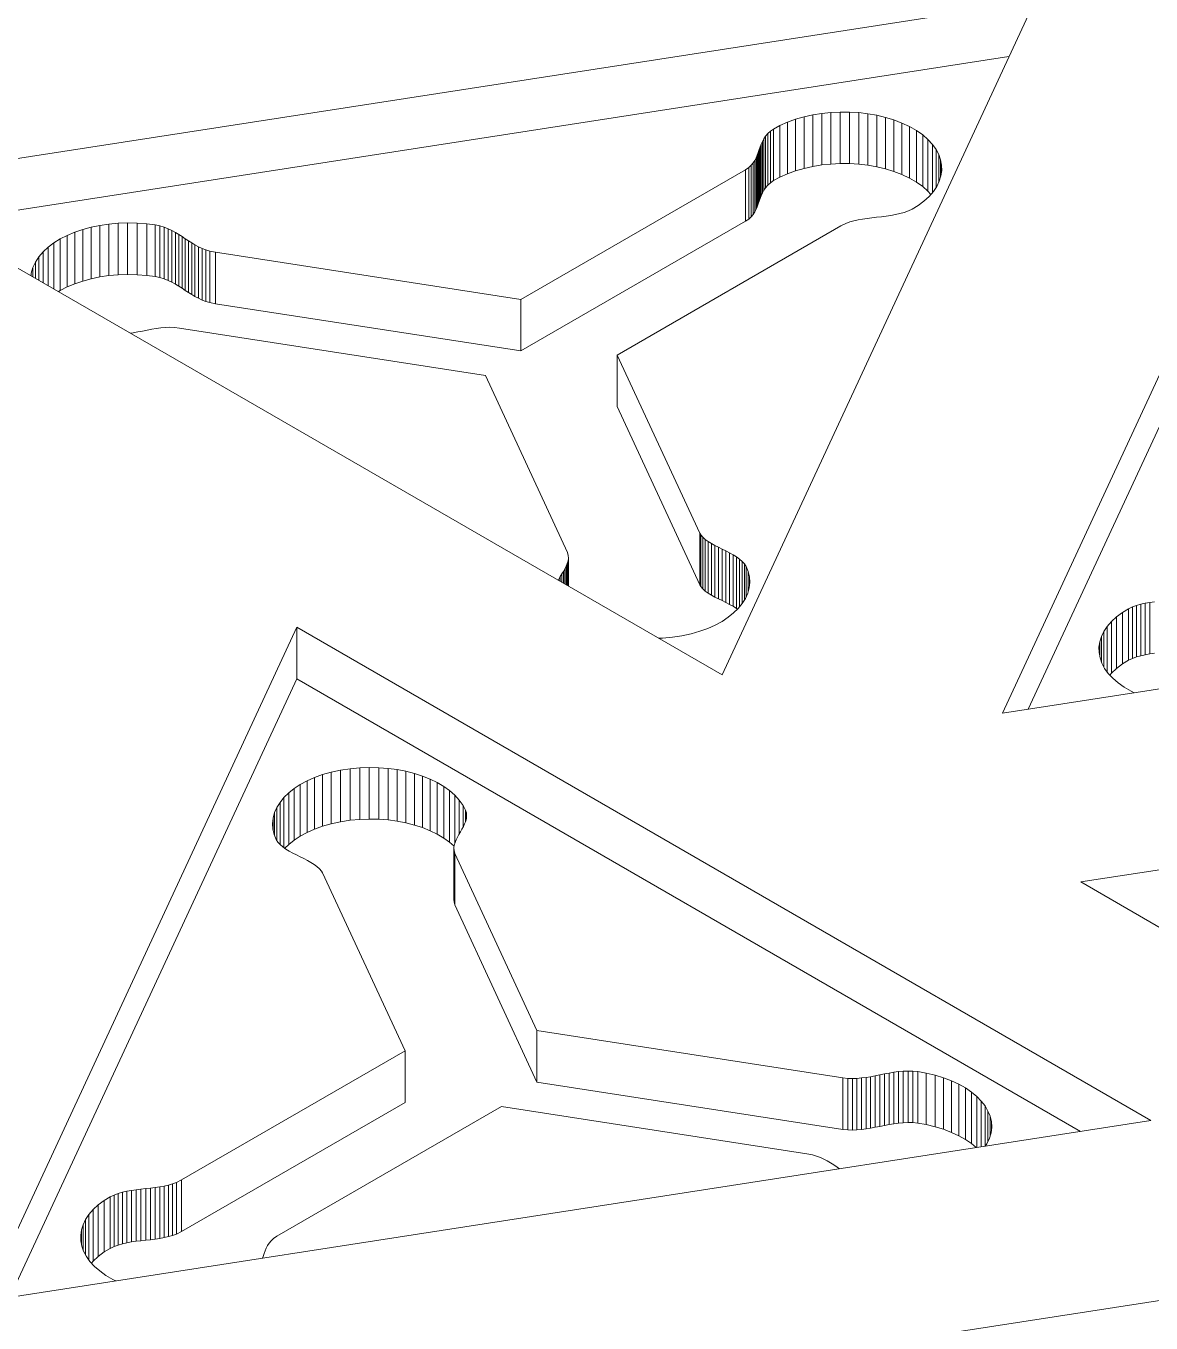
# Model space of a CAD drawing. Header units: inches. Extents: x 2.5 to 18.9, y 2.6 to 12.3.
# Drawn here: x 12.669 to 13.783, y 8.967 to 10.251 of the extents above; entities that cross this region are included whole.
import ezdxf

# ---------------------------------------------------------------- set-up
doc = ezdxf.new("R2010")
doc.units = ezdxf.units.IN
doc.header["$MEASUREMENT"] = 0

# ---------------------------------------------------------------- blocks, each defined once
blk = doc.blocks.new('A$C39963D99')
at = {"color": 0, "linetype": 'Continuous', "lineweight": 0, "extrusion": (3.33067e-16, 0.816497, 0.57735)}
for p, q in [((15.6483, -0.5046), (16.8034, -0.3259)), ((16.8034, -0.3259), (16.494, -0.9928)), ((16.7715, -1.0305), (17.081, -0.3636)), ((16.7779, -0.3809), (15.718, -0.5448)), ((17.081, -0.4147), (16.797, -1.0266)), ((16.5927, -0.4371), (16.6017, -0.4361)), ((16.6017, -0.4361), (16.6109, -0.4357)), ((16.6017, -0.4872), (16.6017, -0.4361)), ((16.6109, -0.4867), (16.6109, -0.4357)), ((16.6109, -0.4357), (16.62, -0.4358)), ((16.62, -0.4868), (16.62, -0.4358)), ((16.62, -0.4358), (16.6292, -0.4363)), ((16.6292, -0.4874), (16.6292, -0.4363)), ((16.6292, -0.4363), (16.6382, -0.4374)), ((16.5448, -0.4526), (16.5511, -0.4492)), ((16.5511, -0.4492), (16.5587, -0.4458)), ((16.5511, -0.5002), (16.5511, -0.4492)), ((16.5587, -0.4458), (16.5667, -0.4428)), ((16.5587, -0.4968), (16.5587, -0.4458)), ((16.5667, -0.4428), (16.5751, -0.4404)), ((16.5667, -0.4939), (16.5667, -0.4428)), ((16.5751, -0.4404), (16.5838, -0.4385)), ((16.5751, -0.4915), (16.5751, -0.4404)), ((16.5838, -0.4385), (16.5927, -0.4371)), ((16.5838, -0.4895), (16.5838, -0.4385)), ((16.5927, -0.4881), (16.5927, -0.4371)), ((16.6382, -0.4884), (16.6382, -0.4374)), ((16.6382, -0.4374), (16.647, -0.4389)), ((16.647, -0.49), (16.647, -0.4389)), ((16.647, -0.4389), (16.6556, -0.441)), ((16.6556, -0.492), (16.6556, -0.441)), ((16.6556, -0.441), (16.664, -0.4435)), ((16.664, -0.4946), (16.664, -0.4435)), ((16.664, -0.4435), (16.6719, -0.4466)), ((16.6719, -0.4976), (16.6719, -0.4466)), ((16.6719, -0.4466), (16.6794, -0.4501)), ((16.5353, -0.4621), (16.537, -0.4596)), ((16.537, -0.4596), (16.5391, -0.4571)), ((16.537, -0.5106), (16.537, -0.4596)), ((16.5391, -0.4571), (16.5417, -0.4548)), ((16.5391, -0.5082), (16.5391, -0.4571)), ((16.5417, -0.4548), (16.5448, -0.4526)), ((16.5417, -0.5058), (16.5417, -0.4548)), ((16.5448, -0.5036), (16.5448, -0.4526)), ((16.6794, -0.5011), (16.6794, -0.4501)), ((16.6794, -0.4501), (16.6863, -0.4541)), ((16.6863, -0.5051), (16.6863, -0.4541)), ((16.6863, -0.4541), (16.6925, -0.4584)), ((16.6925, -0.5095), (16.6925, -0.4584)), ((16.6925, -0.4584), (16.6977, -0.463)), ((16.5298, -0.4757), (16.5307, -0.4729)), ((16.5307, -0.4729), (16.5317, -0.4702)), ((16.5307, -0.524), (16.5307, -0.4729)), ((16.5317, -0.4702), (16.5327, -0.4675)), ((16.5317, -0.5212), (16.5317, -0.4702)), ((16.5327, -0.4675), (16.5339, -0.4648)), ((16.5327, -0.5185), (16.5327, -0.4675)), ((16.5339, -0.4648), (16.5353, -0.4621)), ((16.5339, -0.5158), (16.5339, -0.4648)), ((16.5353, -0.5132), (16.5353, -0.4621)), ((16.6977, -0.5141), (16.6977, -0.463)), ((16.6977, -0.463), (16.7021, -0.4678)), ((16.7021, -0.5154), (16.7021, -0.4678)), ((16.7021, -0.4678), (16.7057, -0.4728)), ((16.7057, -0.5104), (16.7057, -0.4728)), ((16.7057, -0.4728), (16.7084, -0.4779)), ((16.5227, -0.4884), (16.5247, -0.486)), ((16.5247, -0.486), (16.5263, -0.4836)), ((16.5247, -0.5371), (16.5247, -0.486)), ((16.5263, -0.4836), (16.5277, -0.481)), ((16.5263, -0.5346), (16.5263, -0.4836)), ((16.5277, -0.481), (16.5288, -0.4783)), ((16.5277, -0.532), (16.5277, -0.481)), ((16.5288, -0.4783), (16.5298, -0.4757)), ((16.5288, -0.5294), (16.5288, -0.4783)), ((16.5298, -0.5267), (16.5298, -0.4757)), ((16.6017, -0.4872), (16.5927, -0.4881)), ((16.6109, -0.4867), (16.6017, -0.4872)), ((16.62, -0.4868), (16.6109, -0.4867)), ((16.6292, -0.4874), (16.62, -0.4868)), ((16.6382, -0.4884), (16.6292, -0.4874)), ((16.7084, -0.5053), (16.7084, -0.4779)), ((16.7084, -0.4779), (16.7102, -0.4831)), ((16.7102, -0.5), (16.7102, -0.4831)), ((16.7102, -0.4831), (16.7112, -0.4884)), ((16.2947, -0.6211), (16.5171, -0.4928)), ((16.5171, -0.4928), (16.5203, -0.4906)), ((16.5171, -0.5438), (16.5171, -0.4928)), ((16.5203, -0.4906), (16.5227, -0.4884)), ((16.5203, -0.5416), (16.5203, -0.4906)), ((16.5227, -0.5394), (16.5227, -0.4884)), ((16.5511, -0.5002), (16.5448, -0.5036)), ((16.5587, -0.4968), (16.5511, -0.5002)), ((16.5667, -0.4939), (16.5587, -0.4968)), ((16.5751, -0.4915), (16.5667, -0.4939)), ((16.5838, -0.4895), (16.5751, -0.4915)), ((16.5927, -0.4881), (16.5838, -0.4895)), ((16.647, -0.49), (16.6382, -0.4884)), ((16.6556, -0.492), (16.647, -0.49)), ((16.664, -0.4946), (16.6556, -0.492)), ((16.6719, -0.4976), (16.664, -0.4946)), ((16.6794, -0.5011), (16.6719, -0.4976)), ((16.7105, -0.499), (16.7089, -0.5042)), ((16.7113, -0.4937), (16.7105, -0.499)), ((16.7112, -0.4944), (16.7112, -0.4884)), ((16.7112, -0.4884), (16.7113, -0.4937)), ((16.494, -0.9928), (15.6483, -0.5046)), ((16.5353, -0.5132), (16.5339, -0.5158)), ((16.537, -0.5106), (16.5353, -0.5132)), ((16.5391, -0.5082), (16.537, -0.5106)), ((16.5417, -0.5058), (16.5391, -0.5082)), ((16.5448, -0.5036), (16.5417, -0.5058)), ((16.6863, -0.5051), (16.6794, -0.5011)), ((16.6925, -0.5095), (16.6863, -0.5051)), ((16.6977, -0.5141), (16.6925, -0.5095)), ((16.7064, -0.5093), (16.7031, -0.5143)), ((16.7089, -0.5042), (16.7064, -0.5093)), ((16.5307, -0.524), (16.5298, -0.5267)), ((16.5317, -0.5212), (16.5307, -0.524)), ((16.5327, -0.5185), (16.5317, -0.5212)), ((16.5339, -0.5158), (16.5327, -0.5185)), ((16.6938, -0.5238), (16.6879, -0.5282)), ((16.6989, -0.5192), (16.6938, -0.5238)), ((16.7006, -0.5172), (16.6977, -0.5141)), ((16.7031, -0.5143), (16.6989, -0.5192)), ((16.5247, -0.5371), (16.5227, -0.5394)), ((16.5263, -0.5346), (16.5247, -0.5371)), ((16.5277, -0.532), (16.5263, -0.5346)), ((16.5288, -0.5294), (16.5277, -0.532)), ((16.5298, -0.5267), (16.5288, -0.5294)), ((16.6563, -0.5388), (16.6516, -0.5394)), ((16.661, -0.5381), (16.6563, -0.5388)), ((16.6656, -0.5373), (16.661, -0.5381)), ((16.67, -0.5363), (16.6656, -0.5373)), ((16.6742, -0.5351), (16.67, -0.5363)), ((16.6783, -0.5336), (16.6742, -0.5351)), ((16.682, -0.5318), (16.6783, -0.5336)), ((16.6879, -0.5282), (16.682, -0.5318)), ((15.8531, -0.5547), (15.861, -0.552)), ((15.861, -0.552), (15.8693, -0.5497)), ((15.861, -0.603), (15.861, -0.552)), ((15.8693, -0.5497), (15.878, -0.5479)), ((15.8693, -0.6007), (15.8693, -0.5497)), ((15.878, -0.5479), (15.8869, -0.5466)), ((15.878, -0.5989), (15.878, -0.5479)), ((15.8869, -0.5466), (15.8961, -0.5457)), ((15.8869, -0.5976), (15.8869, -0.5466)), ((15.8961, -0.5457), (15.9054, -0.5454)), ((15.8961, -0.5968), (15.8961, -0.5457)), ((15.9054, -0.5964), (15.9054, -0.5454)), ((15.9054, -0.5454), (15.9149, -0.5456)), ((15.9149, -0.5967), (15.9149, -0.5456)), ((15.9149, -0.5456), (15.9244, -0.5464)), ((15.9244, -0.5974), (15.9244, -0.5464)), ((15.9244, -0.5464), (15.9328, -0.5475)), ((15.9328, -0.5986), (15.9328, -0.5475)), ((15.9328, -0.5475), (15.9374, -0.5485)), ((15.9374, -0.5996), (15.9374, -0.5485)), ((15.9374, -0.5485), (15.9416, -0.5498)), ((15.9416, -0.6009), (15.9416, -0.5498)), ((15.9416, -0.5498), (15.9456, -0.5513)), ((15.9456, -0.6024), (15.9456, -0.5513)), ((15.9456, -0.5513), (15.9493, -0.5531)), ((16.5171, -0.5438), (16.2947, -0.6722)), ((16.6114, -0.5485), (16.3901, -0.6763)), ((16.5203, -0.5416), (16.5171, -0.5438)), ((16.5227, -0.5394), (16.5203, -0.5416)), ((16.6165, -0.546), (16.6114, -0.5485)), ((16.6203, -0.5445), (16.6165, -0.546)), ((16.6243, -0.5434), (16.6203, -0.5445)), ((16.6286, -0.5424), (16.6243, -0.5434)), ((16.633, -0.5417), (16.6286, -0.5424)), ((16.6375, -0.541), (16.633, -0.5417)), ((16.6422, -0.5404), (16.6375, -0.541)), ((16.6469, -0.5399), (16.6422, -0.5404)), ((16.6516, -0.5394), (16.6469, -0.5399)), ((15.8325, -0.5652), (15.8388, -0.5613)), ((15.8388, -0.5613), (15.8457, -0.5578)), ((15.8388, -0.6123), (15.8388, -0.5613)), ((15.8457, -0.5578), (15.8531, -0.5547)), ((15.8457, -0.6088), (15.8457, -0.5578)), ((15.8531, -0.6057), (15.8531, -0.5547)), ((15.9493, -0.6041), (15.9493, -0.5531)), ((15.9493, -0.5531), (15.9528, -0.555)), ((15.9528, -0.606), (15.9528, -0.555)), ((15.9528, -0.555), (15.9561, -0.557)), ((15.9561, -0.608), (15.9561, -0.557)), ((15.9561, -0.557), (15.9594, -0.559)), ((15.9594, -0.6101), (15.9594, -0.559)), ((15.9594, -0.559), (15.9625, -0.5612)), ((15.9625, -0.6122), (15.9625, -0.5612)), ((15.9625, -0.5612), (15.9657, -0.5633)), ((15.9657, -0.6143), (15.9657, -0.5633)), ((15.9657, -0.5633), (15.9689, -0.5653)), ((15.8176, -0.579), (15.8218, -0.5741)), ((15.8218, -0.5741), (15.8268, -0.5695)), ((15.8218, -0.6047), (15.8218, -0.5741)), ((15.8268, -0.5695), (15.8325, -0.5652)), ((15.8268, -0.6076), (15.8268, -0.5695)), ((15.8325, -0.6109), (15.8325, -0.5652)), ((15.9689, -0.6163), (15.9689, -0.5653)), ((15.9689, -0.5653), (15.9721, -0.5673)), ((15.9721, -0.6183), (15.9721, -0.5673)), ((15.9721, -0.5673), (15.9755, -0.5691)), ((15.9755, -0.6201), (15.9755, -0.5691)), ((15.9755, -0.5691), (15.9791, -0.5707)), ((15.9791, -0.6218), (15.9791, -0.5707)), ((15.9791, -0.5707), (15.9828, -0.5721)), ((15.9828, -0.6232), (15.9828, -0.5721)), ((15.9828, -0.5721), (15.9869, -0.5733)), ((15.9869, -0.6243), (15.9869, -0.5733)), ((15.9869, -0.5733), (15.9923, -0.5744)), ((15.9923, -0.6254), (15.9923, -0.5744)), ((15.9923, -0.5744), (16.2947, -0.6211)), ((15.8101, -0.5952), (15.8116, -0.5897)), ((15.8116, -0.5897), (15.8142, -0.5842)), ((15.8116, -0.5989), (15.8116, -0.5897)), ((15.8142, -0.5842), (15.8176, -0.579)), ((15.8142, -0.6003), (15.8142, -0.5842)), ((15.8176, -0.6023), (15.8176, -0.579)), ((15.8098, -0.5978), (15.8101, -0.5952)), ((15.8101, -0.598), (15.8101, -0.5952)), ((15.861, -0.603), (15.8531, -0.6057)), ((15.8693, -0.6007), (15.861, -0.603)), ((15.878, -0.5989), (15.8693, -0.6007)), ((15.8869, -0.5976), (15.878, -0.5989)), ((15.8961, -0.5968), (15.8869, -0.5976)), ((15.9054, -0.5964), (15.8961, -0.5968)), ((15.9149, -0.5967), (15.9054, -0.5964)), ((15.9244, -0.5974), (15.9149, -0.5967)), ((15.9328, -0.5986), (15.9244, -0.5974)), ((15.9374, -0.5996), (15.9328, -0.5986)), ((15.9416, -0.6009), (15.9374, -0.5996)), ((15.9456, -0.6024), (15.9416, -0.6009)), ((15.9493, -0.6041), (15.9456, -0.6024)), ((15.8388, -0.6123), (15.837, -0.6135)), ((15.8457, -0.6088), (15.8388, -0.6123)), ((15.8531, -0.6057), (15.8457, -0.6088)), ((15.9528, -0.606), (15.9493, -0.6041)), ((15.9561, -0.608), (15.9528, -0.606)), ((15.9594, -0.6101), (15.9561, -0.608)), ((15.9625, -0.6122), (15.9594, -0.6101)), ((15.9657, -0.6143), (15.9625, -0.6122)), ((15.9689, -0.6163), (15.9657, -0.6143)), ((15.9721, -0.6183), (15.9689, -0.6163)), ((15.9755, -0.6201), (15.9721, -0.6183)), ((15.9791, -0.6218), (15.9755, -0.6201)), ((15.9828, -0.6232), (15.9791, -0.6218)), ((15.9869, -0.6243), (15.9828, -0.6232)), ((15.9923, -0.6254), (15.9869, -0.6243)), ((16.2947, -0.6722), (15.9923, -0.6254)), ((16.2947, -0.6722), (16.2947, -0.6211)), ((15.911, -0.6543), (15.9084, -0.6547)), ((15.9156, -0.6534), (15.911, -0.6543)), ((15.9202, -0.6525), (15.9156, -0.6534)), ((15.9247, -0.6516), (15.9202, -0.6525)), ((15.9293, -0.6507), (15.9247, -0.6516)), ((15.9338, -0.65), (15.9293, -0.6507)), ((15.9383, -0.6494), (15.9338, -0.65)), ((15.9428, -0.649), (15.9383, -0.6494)), ((15.9474, -0.6488), (15.9428, -0.649)), ((15.9519, -0.649), (15.9474, -0.6488)), ((15.9569, -0.6496), (15.9519, -0.649)), ((16.2596, -0.6964), (15.9569, -0.6496)), ((16.3901, -0.7273), (16.3901, -0.6763)), ((16.3901, -0.6763), (16.4718, -0.8524)), ((16.341, -0.8717), (16.2596, -0.6964)), ((16.4718, -0.9035), (16.3901, -0.7273)), ((16.4718, -0.9035), (16.4718, -0.8524)), ((16.4718, -0.8524), (16.4728, -0.8542)), ((16.4728, -0.9052), (16.4728, -0.8542)), ((16.4728, -0.8542), (16.4749, -0.8565)), ((16.4749, -0.9076), (16.4749, -0.8565)), ((16.4749, -0.8565), (16.4773, -0.8587)), ((16.4773, -0.9098), (16.4773, -0.8587)), ((16.4773, -0.8587), (16.4802, -0.8608)), ((17.9266, -0.8518), (16.7715, -1.0305)), ((16.3417, -0.8746), (16.341, -0.8717)), ((16.4802, -0.9118), (16.4802, -0.8608)), ((16.4802, -0.8608), (16.4834, -0.8627)), ((16.4834, -0.9138), (16.4834, -0.8627)), ((16.4834, -0.8627), (16.4868, -0.8646)), ((16.4868, -0.9157), (16.4868, -0.8646)), ((16.4868, -0.8646), (16.4904, -0.8665)), ((16.4904, -0.9175), (16.4904, -0.8665)), ((16.4904, -0.8665), (16.494, -0.8683)), ((16.494, -0.9193), (16.494, -0.8683)), ((16.494, -0.8683), (16.4977, -0.8701)), ((16.4977, -0.9212), (16.4977, -0.8701)), ((16.4977, -0.8701), (16.5013, -0.872)), ((16.5013, -0.923), (16.5013, -0.872)), ((16.5013, -0.872), (16.5048, -0.8739)), ((16.3383, -0.8877), (16.3396, -0.8851)), ((16.3396, -0.8851), (16.3407, -0.8824)), ((16.3396, -0.9037), (16.3396, -0.8851)), ((16.3407, -0.8824), (16.3415, -0.8798)), ((16.3407, -0.9043), (16.3407, -0.8824)), ((16.3415, -0.8798), (16.3418, -0.8772)), ((16.3415, -0.9047), (16.3415, -0.8798)), ((16.3418, -0.8772), (16.3417, -0.8746)), ((16.3418, -0.9049), (16.3418, -0.8772)), ((16.5048, -0.9249), (16.5048, -0.8739)), ((16.5048, -0.8739), (16.5081, -0.8759)), ((16.5081, -0.927), (16.5081, -0.8759)), ((16.5081, -0.8759), (16.5111, -0.8781)), ((16.5111, -0.9256), (16.5111, -0.8781)), ((16.5111, -0.8781), (16.5137, -0.8804)), ((16.5137, -0.9224), (16.5137, -0.8804)), ((16.5137, -0.8804), (16.516, -0.8828)), ((16.516, -0.9189), (16.516, -0.8828)), ((16.516, -0.8828), (16.5177, -0.8855)), ((16.5177, -0.9158), (16.5177, -0.8855)), ((16.5177, -0.8855), (16.5197, -0.8903)), ((16.3319, -0.8992), (16.3324, -0.8982)), ((16.3324, -0.8982), (16.3338, -0.8955)), ((16.3324, -0.8995), (16.3324, -0.8982)), ((16.3338, -0.8955), (16.3353, -0.8929)), ((16.3338, -0.9003), (16.3338, -0.8955)), ((16.3353, -0.8929), (16.3369, -0.8903)), ((16.3353, -0.9012), (16.3353, -0.8929)), ((16.3369, -0.8903), (16.3383, -0.8877)), ((16.3369, -0.9021), (16.3369, -0.8903)), ((16.3383, -0.9029), (16.3383, -0.8877)), ((16.5197, -0.9109), (16.5197, -0.8903)), ((16.5197, -0.8903), (16.521, -0.8958)), ((16.521, -0.9049), (16.521, -0.8958)), ((16.521, -0.8958), (16.5214, -0.9013)), ((16.4728, -0.9052), (16.4718, -0.9035)), ((16.4749, -0.9076), (16.4728, -0.9052)), ((16.4773, -0.9098), (16.4749, -0.9076)), ((16.4802, -0.9118), (16.4773, -0.9098)), ((16.5208, -0.9067), (16.5194, -0.912)), ((16.5214, -0.9013), (16.5208, -0.9067)), ((16.4834, -0.9138), (16.4802, -0.9118)), ((16.4868, -0.9157), (16.4834, -0.9138)), ((16.4904, -0.9175), (16.4868, -0.9157)), ((16.494, -0.9193), (16.4904, -0.9175)), ((16.4977, -0.9212), (16.494, -0.9193)), ((16.5013, -0.923), (16.4977, -0.9212)), ((16.5048, -0.9249), (16.5013, -0.923)), ((16.5139, -0.9222), (16.51, -0.927)), ((16.5171, -0.9172), (16.5139, -0.9222)), ((16.5194, -0.912), (16.5171, -0.9172)), ((16.9001, -0.9255), (16.9041, -0.924)), ((16.9041, -0.924), (16.9083, -0.9228)), ((16.9041, -0.975), (16.9041, -0.924)), ((16.9083, -0.9228), (16.9128, -0.9218)), ((16.9083, -0.9738), (16.9083, -0.9228)), ((16.9128, -0.9218), (16.9173, -0.921)), ((16.9128, -0.9728), (16.9128, -0.9218)), ((16.9173, -0.921), (16.922, -0.9203)), ((16.9173, -0.972), (16.9173, -0.921)), ((16.4999, -0.9358), (16.4939, -0.9398)), ((16.5053, -0.9315), (16.4999, -0.9358)), ((16.5081, -0.927), (16.5048, -0.9249)), ((16.51, -0.927), (16.5053, -0.9315)), ((16.5092, -0.9278), (16.5081, -0.927)), ((16.8794, -0.9399), (16.8845, -0.9353)), ((16.8845, -0.9353), (16.8904, -0.9309)), ((16.8845, -0.9863), (16.8845, -0.9353)), ((16.8904, -0.9309), (16.8963, -0.9273)), ((16.8904, -0.9819), (16.8904, -0.9309)), ((16.8963, -0.9273), (16.9001, -0.9255)), ((16.8963, -0.9783), (16.8963, -0.9273)), ((16.9001, -0.9765), (16.9001, -0.9255)), ((15.7634, -1.6126), (16.0729, -0.9457)), ((16.0729, -0.9967), (16.0729, -0.9457)), ((16.0729, -0.9457), (16.9185, -1.4339)), ((16.4718, -0.9496), (16.4632, -0.952)), ((16.4797, -0.9467), (16.4718, -0.9496)), ((16.4871, -0.9434), (16.4797, -0.9467)), ((16.4939, -0.9398), (16.4871, -0.9434)), ((16.8694, -0.9549), (16.8719, -0.9498)), ((16.8719, -0.9498), (16.8752, -0.9448)), ((16.8719, -0.9849), (16.8719, -0.9498)), ((16.8752, -0.9448), (16.8794, -0.9399)), ((16.8752, -0.9899), (16.8752, -0.9448)), ((16.8794, -0.991), (16.8794, -0.9399)), ((16.4351, -0.9564), (16.4311, -0.9565)), ((16.4447, -0.9555), (16.4351, -0.9564)), ((16.4542, -0.954), (16.4447, -0.9555)), ((16.4632, -0.952), (16.4542, -0.954)), ((16.867, -0.9654), (16.8678, -0.9601)), ((16.8678, -0.9601), (16.8694, -0.9549)), ((16.8678, -0.9742), (16.8678, -0.9601)), ((16.8694, -0.9797), (16.8694, -0.9549)), ((16.8671, -0.9707), (16.867, -0.9654)), ((16.8681, -0.976), (16.8671, -0.9707)), ((16.9041, -0.975), (16.9001, -0.9765)), ((16.9083, -0.9738), (16.9041, -0.975)), ((16.9128, -0.9728), (16.9083, -0.9738)), ((16.9173, -0.972), (16.9128, -0.9728)), ((16.922, -0.9713), (16.9173, -0.972)), ((16.8699, -0.9812), (16.8681, -0.976)), ((16.8726, -0.9863), (16.8699, -0.9812)), ((16.8762, -0.9913), (16.8726, -0.9863)), ((16.8845, -0.9863), (16.8794, -0.991)), ((16.8904, -0.9819), (16.8845, -0.9863)), ((16.8963, -0.9783), (16.8904, -0.9819)), ((16.9001, -0.9765), (16.8963, -0.9783)), ((16.0729, -0.9967), (15.7889, -1.6086)), ((16.8488, -1.4446), (16.0729, -0.9967)), ((16.8806, -0.9961), (16.8762, -0.9913)), ((16.8794, -0.991), (16.8777, -0.9929)), ((16.8859, -1.0006), (16.8806, -0.9961)), ((16.892, -1.005), (16.8859, -1.0006)), ((16.8989, -1.009), (16.892, -1.005)), ((16.9018, -1.0104), (16.8989, -1.009)), ((16.8489, -1.1977), (18.004, -1.019)), ((16.0985, -1.0915), (16.107, -1.0891)), ((16.107, -1.0891), (16.1161, -1.0871)), ((16.107, -1.1401), (16.107, -1.0891)), ((16.1161, -1.0871), (16.1256, -1.0856)), ((16.1161, -1.1381), (16.1161, -1.0871)), ((16.1256, -1.0856), (16.1352, -1.0847)), ((16.1256, -1.1367), (16.1256, -1.0856)), ((16.1352, -1.0847), (16.1447, -1.0844)), ((16.1352, -1.1358), (16.1352, -1.0847)), ((16.1447, -1.1354), (16.1447, -1.0844)), ((16.1447, -1.0844), (16.1541, -1.0846)), ((16.1541, -1.1356), (16.1541, -1.0846)), ((16.1541, -1.0846), (16.1633, -1.0853)), ((16.1633, -1.1363), (16.1633, -1.0853)), ((16.1633, -1.0853), (16.1723, -1.0865)), ((16.1723, -1.1375), (16.1723, -1.0865)), ((16.1723, -1.0865), (16.181, -1.0882)), ((16.181, -1.1392), (16.181, -1.0882)), ((16.181, -1.0882), (16.1894, -1.0903)), ((16.1894, -1.1414), (16.1894, -1.0903)), ((16.1894, -1.0903), (16.1974, -1.0929)), ((16.0703, -1.1053), (16.0764, -1.1013)), ((16.0764, -1.1013), (16.0832, -1.0977)), ((16.0764, -1.1523), (16.0764, -1.1013)), ((16.0832, -1.0977), (16.0905, -1.0944)), ((16.0832, -1.1487), (16.0832, -1.0977)), ((16.0905, -1.0944), (16.0985, -1.0915)), ((16.0905, -1.1454), (16.0905, -1.0944)), ((16.0985, -1.1425), (16.0985, -1.0915)), ((16.1974, -1.1439), (16.1974, -1.0929)), ((16.1974, -1.0929), (16.2049, -1.0959)), ((16.2049, -1.147), (16.2049, -1.0959)), ((16.2049, -1.0959), (16.2119, -1.0994)), ((16.2119, -1.1504), (16.2119, -1.0994)), ((16.2119, -1.0994), (16.2184, -1.1032)), ((16.2184, -1.1542), (16.2184, -1.1032)), ((16.2184, -1.1032), (16.2242, -1.1073)), ((16.0563, -1.1189), (16.0602, -1.1141)), ((16.0602, -1.1141), (16.0649, -1.1096)), ((16.0602, -1.1638), (16.0602, -1.1141)), ((16.0649, -1.1096), (16.0703, -1.1053)), ((16.0649, -1.1606), (16.0649, -1.1096)), ((16.0703, -1.1563), (16.0703, -1.1053)), ((16.2242, -1.1584), (16.2242, -1.1073)), ((16.2242, -1.1073), (16.2294, -1.1119)), ((16.2294, -1.1592), (16.2294, -1.1119)), ((16.2294, -1.1119), (16.2338, -1.1167)), ((16.2338, -1.1501), (16.2338, -1.1167)), ((16.2338, -1.1167), (16.2375, -1.1219)), ((16.0495, -1.1344), (16.0509, -1.1291)), ((16.0509, -1.1291), (16.0532, -1.1239)), ((16.0509, -1.1515), (16.0509, -1.1291)), ((16.0532, -1.1239), (16.0563, -1.1189)), ((16.0532, -1.1566), (16.0532, -1.1239)), ((16.0563, -1.1605), (16.0563, -1.1189)), ((16.2375, -1.1437), (16.2375, -1.1219)), ((16.2375, -1.1219), (16.2399, -1.1266)), ((16.2399, -1.138), (16.2399, -1.1266)), ((16.2399, -1.1266), (16.2408, -1.1294)), ((16.2408, -1.1349), (16.2408, -1.1294)), ((16.2408, -1.1294), (16.241, -1.1322)), ((16.0489, -1.1398), (16.0495, -1.1344)), ((16.0493, -1.1453), (16.0489, -1.1398)), ((16.0495, -1.146), (16.0495, -1.1344)), ((16.107, -1.1401), (16.0985, -1.1425)), ((16.1161, -1.1381), (16.107, -1.1401)), ((16.1256, -1.1367), (16.1161, -1.1381)), ((16.1352, -1.1358), (16.1256, -1.1367)), ((16.1447, -1.1354), (16.1352, -1.1358)), ((16.1541, -1.1356), (16.1447, -1.1354)), ((16.1633, -1.1363), (16.1541, -1.1356)), ((16.1723, -1.1375), (16.1633, -1.1363)), ((16.181, -1.1392), (16.1723, -1.1375)), ((16.1894, -1.1414), (16.181, -1.1392)), ((16.1974, -1.1439), (16.1894, -1.1414)), ((16.2391, -1.1403), (16.2379, -1.1429)), ((16.2401, -1.1376), (16.2391, -1.1403)), ((16.2408, -1.1349), (16.2401, -1.1376)), ((16.241, -1.1322), (16.2408, -1.1349)), ((16.0506, -1.1508), (16.0493, -1.1453)), ((16.0526, -1.1556), (16.0506, -1.1508)), ((16.0764, -1.1523), (16.0703, -1.1563)), ((16.0832, -1.1487), (16.0764, -1.1523)), ((16.0905, -1.1454), (16.0832, -1.1487)), ((16.0985, -1.1425), (16.0905, -1.1454)), ((16.2049, -1.147), (16.1974, -1.1439)), ((16.2119, -1.1504), (16.2049, -1.147)), ((16.2184, -1.1542), (16.2119, -1.1504)), ((16.2242, -1.1584), (16.2184, -1.1542)), ((16.2319, -1.1534), (16.2306, -1.156)), ((16.2334, -1.1508), (16.2319, -1.1534)), ((16.2349, -1.1482), (16.2334, -1.1508)), ((16.2364, -1.1456), (16.2349, -1.1482)), ((16.2379, -1.1429), (16.2364, -1.1456)), ((16.0543, -1.1583), (16.0526, -1.1556)), ((16.0565, -1.1607), (16.0543, -1.1583)), ((16.0592, -1.163), (16.0565, -1.1607)), ((16.0622, -1.1651), (16.0592, -1.163)), ((16.0649, -1.1606), (16.0611, -1.1644)), ((16.0655, -1.1672), (16.0622, -1.1651)), ((16.0703, -1.1563), (16.0649, -1.1606)), ((16.0689, -1.1691), (16.0655, -1.1672)), ((16.2287, -1.1622), (16.2242, -1.1584)), ((16.2288, -1.1613), (16.2284, -1.1639)), ((16.2284, -1.2149), (16.2284, -1.1639)), ((16.2284, -1.1639), (16.2286, -1.1665)), ((16.2286, -1.2175), (16.2286, -1.1665)), ((16.2286, -1.1665), (16.2293, -1.1694)), ((16.2296, -1.1586), (16.2288, -1.1613)), ((16.2306, -1.156), (16.2296, -1.1586)), ((16.0726, -1.171), (16.0689, -1.1691)), ((16.0762, -1.1728), (16.0726, -1.171)), ((16.0799, -1.1746), (16.0762, -1.1728)), ((16.0835, -1.1765), (16.0799, -1.1746)), ((16.0869, -1.1784), (16.0835, -1.1765)), ((16.09, -1.1803), (16.0869, -1.1784)), ((16.0929, -1.1824), (16.09, -1.1803)), ((16.2293, -1.2204), (16.2293, -1.1694)), ((16.2293, -1.1694), (16.3107, -1.3447)), ((16.0954, -1.1846), (16.0929, -1.1824)), ((16.0974, -1.1869), (16.0954, -1.1846)), ((16.0985, -1.1886), (16.0974, -1.1869)), ((16.1802, -1.3648), (16.0985, -1.1886)), ((17.6946, -1.6859), (16.8489, -1.1977)), ((16.2286, -1.2175), (16.2284, -1.2149)), ((16.2293, -1.2204), (16.2286, -1.2175)), ((16.3107, -1.3957), (16.2293, -1.2204)), ((16.3107, -1.3957), (16.3107, -1.3447)), ((16.3107, -1.3447), (16.6134, -1.3915)), ((15.9589, -1.4926), (16.1802, -1.3648)), ((16.1802, -1.4158), (16.1802, -1.3648)), ((16.6593, -1.3868), (16.6639, -1.386)), ((16.6639, -1.386), (16.6686, -1.3854)), ((16.6639, -1.4371), (16.6639, -1.386)), ((16.6686, -1.3854), (16.6733, -1.385)), ((16.6686, -1.4364), (16.6686, -1.3854)), ((16.6733, -1.385), (16.678, -1.3848)), ((16.6733, -1.436), (16.6733, -1.385)), ((16.678, -1.4358), (16.678, -1.3848)), ((16.678, -1.3848), (16.6828, -1.3849)), ((16.6828, -1.4359), (16.6828, -1.3849)), ((16.6828, -1.3849), (16.6877, -1.3854)), ((16.6877, -1.4364), (16.6877, -1.3854)), ((16.6877, -1.3854), (16.6959, -1.3868)), ((16.6134, -1.4426), (16.3107, -1.3957)), ((16.6134, -1.4426), (16.6134, -1.3915)), ((16.6134, -1.3915), (16.6184, -1.3921)), ((16.6184, -1.4431), (16.6184, -1.3921)), ((16.6184, -1.3921), (16.6229, -1.3923)), ((16.6229, -1.3923), (16.6274, -1.3921)), ((16.6229, -1.4433), (16.6229, -1.3923)), ((16.6274, -1.3921), (16.6319, -1.3917)), ((16.6274, -1.4431), (16.6274, -1.3921)), ((16.6319, -1.3917), (16.6365, -1.3911)), ((16.6319, -1.4427), (16.6319, -1.3917)), ((16.6365, -1.3911), (16.641, -1.3904)), ((16.6365, -1.4421), (16.6365, -1.3911)), ((16.641, -1.3904), (16.6455, -1.3895)), ((16.641, -1.4414), (16.641, -1.3904)), ((16.6455, -1.3895), (16.6501, -1.3886)), ((16.6455, -1.4405), (16.6455, -1.3895)), ((16.6501, -1.3886), (16.6547, -1.3877)), ((16.6501, -1.4396), (16.6501, -1.3886)), ((16.6547, -1.3877), (16.6593, -1.3868)), ((16.6547, -1.4387), (16.6547, -1.3877)), ((16.6593, -1.4378), (16.6593, -1.3868)), ((16.6959, -1.4378), (16.6959, -1.3868)), ((16.6959, -1.3868), (16.7048, -1.3889)), ((16.7048, -1.4399), (16.7048, -1.3889)), ((16.7048, -1.3889), (16.7132, -1.3915)), ((16.7132, -1.4425), (16.7132, -1.3915)), ((16.7132, -1.3915), (16.721, -1.3944)), ((16.721, -1.4455), (16.721, -1.3944)), ((16.721, -1.3944), (16.7283, -1.3978)), ((16.7283, -1.4488), (16.7283, -1.3978)), ((16.7283, -1.3978), (16.7349, -1.4015)), ((16.7349, -1.4526), (16.7349, -1.4015)), ((16.7349, -1.4015), (16.7408, -1.4056)), ((16.7408, -1.4566), (16.7408, -1.4056)), ((16.7408, -1.4056), (16.746, -1.4099)), ((16.746, -1.4606), (16.746, -1.4099)), ((16.746, -1.4099), (16.7505, -1.4146)), ((16.1802, -1.4158), (15.9589, -1.5436)), ((16.2756, -1.4199), (16.0532, -1.5483)), ((16.5779, -1.4667), (16.2756, -1.4199)), ((16.7505, -1.4599), (16.7505, -1.4146)), ((16.7505, -1.4146), (16.7542, -1.4194)), ((16.7542, -1.4593), (16.7542, -1.4194)), ((16.7542, -1.4194), (16.7571, -1.4244)), ((16.7571, -1.4546), (16.7571, -1.4244)), ((16.7571, -1.4244), (16.7592, -1.4296)), ((16.9185, -1.4339), (15.7634, -1.6126)), ((16.6639, -1.4371), (16.6593, -1.4378)), ((16.6686, -1.4364), (16.6639, -1.4371)), ((16.6733, -1.436), (16.6686, -1.4364)), ((16.678, -1.4358), (16.6733, -1.436)), ((16.6828, -1.4359), (16.678, -1.4358)), ((16.6877, -1.4364), (16.6828, -1.4359)), ((16.6959, -1.4378), (16.6877, -1.4364)), ((16.7592, -1.4492), (16.7592, -1.4296)), ((16.7592, -1.4296), (16.7605, -1.4349)), ((16.7605, -1.4434), (16.7605, -1.4349)), ((16.7605, -1.4349), (16.7608, -1.4404)), ((16.6184, -1.4431), (16.6134, -1.4426)), ((16.6229, -1.4433), (16.6184, -1.4431)), ((16.6274, -1.4431), (16.6229, -1.4433)), ((16.6319, -1.4427), (16.6274, -1.4431)), ((16.6365, -1.4421), (16.6319, -1.4427)), ((16.641, -1.4414), (16.6365, -1.4421)), ((16.6455, -1.4405), (16.641, -1.4414)), ((16.6501, -1.4396), (16.6455, -1.4405)), ((16.6547, -1.4387), (16.6501, -1.4396)), ((16.6593, -1.4378), (16.6547, -1.4387)), ((16.7048, -1.4399), (16.6959, -1.4378)), ((16.7132, -1.4425), (16.7048, -1.4399)), ((16.721, -1.4455), (16.7132, -1.4425)), ((16.7283, -1.4488), (16.721, -1.4455)), ((16.7349, -1.4526), (16.7283, -1.4488)), ((16.7602, -1.4459), (16.7586, -1.4514)), ((16.7608, -1.4404), (16.7602, -1.4459)), ((16.7408, -1.4566), (16.7349, -1.4526)), ((16.7456, -1.4606), (16.7408, -1.4566)), ((16.7561, -1.4568), (16.7545, -1.4592)), ((16.7586, -1.4514), (16.7561, -1.4568)), ((16.5834, -1.4678), (16.5779, -1.4667)), ((16.5874, -1.4689), (16.5834, -1.4678)), ((16.5912, -1.4704), (16.5874, -1.4689)), ((16.5948, -1.472), (16.5912, -1.4704)), ((16.5981, -1.4738), (16.5948, -1.472)), ((16.6014, -1.4758), (16.5981, -1.4738)), ((16.6046, -1.4778), (16.6014, -1.4758)), ((16.6077, -1.4799), (16.6046, -1.4778)), ((16.6102, -1.4816), (16.6077, -1.4799)), ((15.9139, -1.5023), (15.9186, -1.5017)), ((15.9186, -1.5017), (15.9234, -1.5012)), ((15.9186, -1.5528), (15.9186, -1.5017)), ((15.9234, -1.5012), (15.9281, -1.5007)), ((15.9234, -1.5522), (15.9234, -1.5012)), ((15.9281, -1.5007), (15.9327, -1.5001)), ((15.9281, -1.5517), (15.9281, -1.5007)), ((15.9327, -1.5001), (15.9373, -1.4994)), ((15.9327, -1.5511), (15.9327, -1.5001)), ((15.9373, -1.4994), (15.9417, -1.4987)), ((15.9373, -1.5505), (15.9373, -1.4994)), ((15.9417, -1.4987), (15.946, -1.4977)), ((15.9417, -1.5497), (15.9417, -1.4987)), ((15.946, -1.4977), (15.95, -1.4965)), ((15.946, -1.5487), (15.946, -1.4977)), ((15.95, -1.4965), (15.9538, -1.4951)), ((15.95, -1.5476), (15.95, -1.4965)), ((15.9538, -1.4951), (15.9589, -1.4926)), ((15.9538, -1.5461), (15.9538, -1.4951)), ((15.9589, -1.5436), (15.9589, -1.4926)), ((15.8764, -1.5173), (15.8823, -1.5129)), ((15.8823, -1.5129), (15.8882, -1.5093)), ((15.8823, -1.5639), (15.8823, -1.5129)), ((15.8882, -1.5093), (15.892, -1.5075)), ((15.8882, -1.5603), (15.8882, -1.5093)), ((15.892, -1.5075), (15.896, -1.506)), ((15.892, -1.5585), (15.892, -1.5075)), ((15.896, -1.506), (15.9003, -1.5048)), ((15.896, -1.557), (15.896, -1.506)), ((15.9003, -1.5048), (15.9047, -1.5038)), ((15.9003, -1.5558), (15.9003, -1.5048)), ((15.9047, -1.5038), (15.9093, -1.503)), ((15.9047, -1.5548), (15.9047, -1.5038)), ((15.9093, -1.503), (15.9139, -1.5023)), ((15.9093, -1.554), (15.9093, -1.503)), ((15.9139, -1.5533), (15.9139, -1.5023)), ((15.8638, -1.5318), (15.8672, -1.5268)), ((15.8672, -1.5268), (15.8714, -1.5219)), ((15.8672, -1.5719), (15.8672, -1.5268)), ((15.8714, -1.5219), (15.8764, -1.5173)), ((15.8714, -1.573), (15.8714, -1.5219)), ((15.8764, -1.5683), (15.8764, -1.5173)), ((15.8597, -1.5421), (15.8614, -1.5369)), ((15.8614, -1.5369), (15.8638, -1.5318)), ((15.8614, -1.5617), (15.8614, -1.5369)), ((15.8638, -1.5669), (15.8638, -1.5318)), ((15.859, -1.5474), (15.8597, -1.5421)), ((15.8591, -1.5527), (15.859, -1.5474)), ((15.8601, -1.558), (15.8591, -1.5527)), ((15.8597, -1.5562), (15.8597, -1.5421)), ((15.9186, -1.5528), (15.9139, -1.5533)), ((15.9234, -1.5522), (15.9186, -1.5528)), ((15.9281, -1.5517), (15.9234, -1.5522)), ((15.9327, -1.5511), (15.9281, -1.5517)), ((15.9373, -1.5505), (15.9327, -1.5511)), ((15.9417, -1.5497), (15.9373, -1.5505)), ((15.946, -1.5487), (15.9417, -1.5497)), ((15.95, -1.5476), (15.946, -1.5487)), ((15.9538, -1.5461), (15.95, -1.5476)), ((15.9589, -1.5436), (15.9538, -1.5461)), ((16.0476, -1.5527), (16.0456, -1.5551)), ((16.05, -1.5505), (16.0476, -1.5527)), ((16.0532, -1.5483), (16.05, -1.5505)), ((15.8619, -1.5632), (15.8601, -1.558)), ((15.8646, -1.5683), (15.8619, -1.5632)), ((15.8823, -1.5639), (15.8764, -1.5683)), ((15.8882, -1.5603), (15.8823, -1.5639)), ((15.892, -1.5585), (15.8882, -1.5603)), ((15.896, -1.557), (15.892, -1.5585)), ((15.9003, -1.5558), (15.896, -1.557)), ((15.9047, -1.5548), (15.9003, -1.5558)), ((15.9093, -1.554), (15.9047, -1.5548)), ((15.9139, -1.5533), (15.9093, -1.554)), ((16.0405, -1.5654), (16.0395, -1.5682)), ((16.0415, -1.5627), (16.0405, -1.5654)), ((16.0426, -1.5601), (16.0415, -1.5627)), ((16.0439, -1.5575), (16.0426, -1.5601)), ((16.0456, -1.5551), (16.0439, -1.5575)), ((15.8681, -1.5733), (15.8646, -1.5683)), ((15.8725, -1.5781), (15.8681, -1.5733)), ((15.8714, -1.573), (15.8697, -1.5749)), ((15.8764, -1.5683), (15.8714, -1.573)), ((15.8778, -1.5826), (15.8725, -1.5781)), ((16.0395, -1.5682), (16.0389, -1.5699)), ((15.8839, -1.587), (15.8778, -1.5826)), ((15.8909, -1.591), (15.8839, -1.587)), ((15.8938, -1.5924), (15.8909, -1.591)), ((15.8408, -1.7798), (16.9959, -1.6011))]:
    blk.add_line(p, q, dxfattribs=at)

msp = doc.modelspace()

# ---------------------------------------------------------------- block references
msp.add_blockref('A$C39963D99', (-3.1356, 10.6011))

doc.saveas('drawing.dxf')
